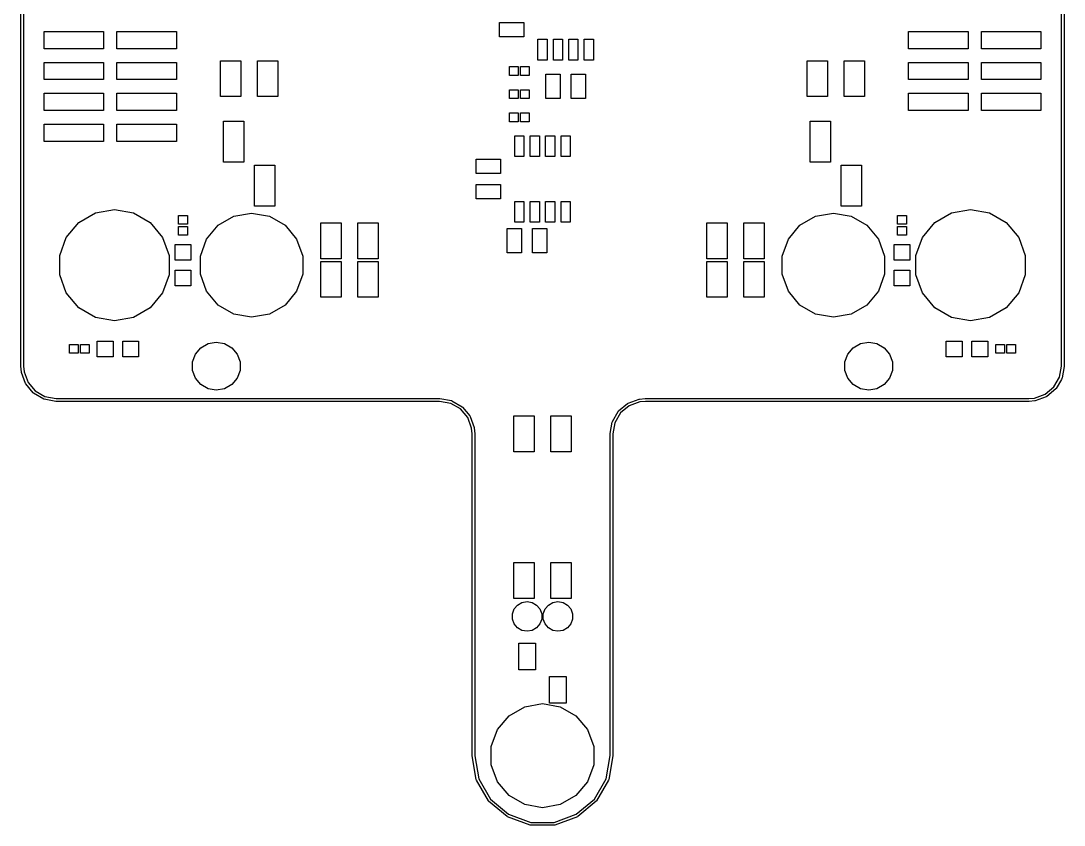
# Model space of a CAD drawing. Extents: x 51 to 137, y -158 to -25.
# Drawn here: x 50.7 to 136.5, y -157.7 to -91.5 of the extents above; entities that cross this region are included whole.
import ezdxf

# ---------------------------------------------------------------- set-up
doc = ezdxf.new("R2010")
doc.units = 0
doc.header["$MEASUREMENT"] = 0
doc.layers.add('BLACK', color=7, linetype='CONTINUOUS')

msp = doc.modelspace()

# ---------------------------------------------------------------- linework, layer by layer
at = {"layer": 'Black'}
for p, q in [((50.6857, -119.921), (50.6857, -28.1813)), ((50.9143, -28.1913), (50.9143, -119.916)), ((136.286, -119.911), (136.286, -28.1863)), ((136.515, -28.1813), (136.515, -119.921)), ((90.0589, -92.8313), (90.0589, -91.6439)), ((90.0589, -91.6439), (92.0591, -91.6439)), ((92.0591, -91.6439), (92.0591, -92.8313)), ((52.5939, -93.8092), (52.5939, -92.3932)), ((52.5939, -92.3932), (57.4897, -92.3932)), ((57.4897, -92.3932), (57.4897, -93.8092)), ((58.5883, -93.8092), (58.5883, -92.3932)), ((58.5883, -92.3932), (63.4841, -92.3932)), ((63.4841, -92.3932), (63.4841, -93.8092)), ((123.714, -93.8092), (123.714, -92.3932)), ((123.714, -92.3932), (128.61, -92.3932)), ((128.61, -92.3932), (128.61, -93.8092)), ((129.708, -93.8092), (129.708, -92.3932)), ((129.708, -92.3932), (134.604, -92.3932)), ((134.604, -92.3932), (134.604, -93.8092)), ((92.0591, -92.8313), (90.0589, -92.8313)), ((93.2231, -94.7395), (93.2231, -93.0377)), ((93.2231, -93.0377), (93.9749, -93.0377)), ((93.9749, -93.0377), (93.9749, -94.7395)), ((94.4931, -94.7395), (94.4931, -93.0377)), ((94.4931, -93.0377), (95.2449, -93.0377)), ((95.2449, -93.0377), (95.2449, -94.7395)), ((95.7631, -94.7395), (95.7631, -93.0377)), ((95.7631, -93.0377), (96.5149, -93.0377)), ((96.5149, -93.0377), (96.5149, -94.7395)), ((97.0331, -94.7395), (97.0331, -93.0377)), ((97.0331, -93.0377), (97.7849, -93.0377)), ((97.7849, -93.0377), (97.7849, -94.7395)), ((57.4897, -93.8092), (52.5939, -93.8092)), ((63.4841, -93.8092), (58.5883, -93.8092)), ((128.61, -93.8092), (123.714, -93.8092)), ((134.604, -93.8092), (129.708, -93.8092)), ((52.5939, -96.3492), (52.5939, -94.9332)), ((52.5939, -94.9332), (57.4897, -94.9332)), ((57.4897, -94.9332), (57.4897, -96.3492)), ((58.5883, -96.3492), (58.5883, -94.9332)), ((58.5883, -94.9332), (63.4841, -94.9332)), ((63.4841, -94.9332), (63.4841, -96.3492)), ((67.11, -97.7462), (67.11, -94.8062)), ((67.11, -94.8062), (68.78, -94.8062)), ((68.78, -94.8062), (68.78, -97.7462)), ((70.158, -97.7462), (70.158, -94.8062)), ((70.158, -94.8062), (71.828, -94.8062)), ((71.828, -94.8062), (71.828, -97.7462)), ((93.9749, -94.7395), (93.2231, -94.7395)), ((95.2449, -94.7395), (94.4931, -94.7395)), ((96.5149, -94.7395), (95.7631, -94.7395)), ((97.7849, -94.7395), (97.0331, -94.7395)), ((115.37, -97.7462), (115.37, -94.8062)), ((115.37, -94.8062), (117.04, -94.8062)), ((117.04, -94.8062), (117.04, -97.7462)), ((118.418, -97.7462), (118.418, -94.8062)), ((118.418, -94.8062), (120.088, -94.8062)), ((120.088, -94.8062), (120.088, -97.7462)), ((123.714, -96.3492), (123.714, -94.9332)), ((123.714, -94.9332), (128.61, -94.9332)), ((128.61, -94.9332), (128.61, -96.3492)), ((129.708, -96.3492), (129.708, -94.9332)), ((129.708, -94.9332), (134.604, -94.9332)), ((134.604, -94.9332), (134.604, -96.3492)), ((90.8837, -96.0019), (90.8837, -95.2805)), ((90.8837, -95.2805), (91.6051, -95.2805)), ((91.6051, -96.0019), (90.8837, -96.0019)), ((91.6051, -95.2805), (91.6051, -96.0019)), ((91.7829, -96.0019), (91.7829, -95.2805)), ((91.7829, -95.2805), (92.5043, -95.2805)), ((92.5043, -96.0019), (91.7829, -96.0019)), ((92.5043, -95.2805), (92.5043, -96.0019)), ((93.8689, -97.9113), (93.8689, -95.9111)), ((93.8689, -95.9111), (95.0563, -95.9111)), ((95.0563, -95.9111), (95.0563, -97.9113)), ((95.9517, -97.9113), (95.9517, -95.9111)), ((95.9517, -95.9111), (97.1391, -95.9111)), ((97.1391, -95.9111), (97.1391, -97.9113)), ((57.4897, -96.3492), (52.5939, -96.3492)), ((63.4841, -96.3492), (58.5883, -96.3492)), ((128.61, -96.3492), (123.714, -96.3492)), ((134.604, -96.3492), (129.708, -96.3492)), ((52.5939, -98.8892), (52.5939, -97.4732)), ((52.5939, -97.4732), (57.4897, -97.4732)), ((57.4897, -97.4732), (57.4897, -98.8892)), ((58.5883, -98.8892), (58.5883, -97.4732)), ((58.5883, -97.4732), (63.4841, -97.4732)), ((63.4841, -97.4732), (63.4841, -98.8892)), ((68.78, -97.7462), (67.11, -97.7462)), ((71.828, -97.7462), (70.158, -97.7462)), ((90.8837, -97.9069), (90.8837, -97.1855)), ((90.8837, -97.1855), (91.6051, -97.1855)), ((91.6051, -97.1855), (91.6051, -97.9069)), ((91.7829, -97.9069), (91.7829, -97.1855)), ((91.7829, -97.1855), (92.5043, -97.1855)), ((92.5043, -97.1855), (92.5043, -97.9069)), ((117.04, -97.7462), (115.37, -97.7462)), ((120.088, -97.7462), (118.418, -97.7462)), ((123.714, -98.8892), (123.714, -97.4732)), ((123.714, -97.4732), (128.61, -97.4732)), ((128.61, -97.4732), (128.61, -98.8892)), ((129.708, -98.8892), (129.708, -97.4732)), ((129.708, -97.4732), (134.604, -97.4732)), ((134.604, -97.4732), (134.604, -98.8892)), ((91.6051, -97.9069), (90.8837, -97.9069)), ((92.5043, -97.9069), (91.7829, -97.9069)), ((95.0563, -97.9113), (93.8689, -97.9113)), ((97.1391, -97.9113), (95.9517, -97.9113)), ((57.4897, -98.8892), (52.5939, -98.8892)), ((63.4841, -98.8892), (58.5883, -98.8892)), ((90.8837, -99.8119), (90.8837, -99.0905)), ((90.8837, -99.0905), (91.6051, -99.0905)), ((91.6051, -99.0905), (91.6051, -99.8119)), ((91.7829, -99.8119), (91.7829, -99.0905)), ((91.7829, -99.0905), (92.5043, -99.0905)), ((92.5043, -99.0905), (92.5043, -99.8119)), ((128.61, -98.8892), (123.714, -98.8892)), ((134.604, -98.8892), (129.708, -98.8892)), ((52.5939, -101.429), (52.5939, -100.013)), ((52.5939, -100.013), (57.4897, -100.013)), ((57.4897, -100.013), (57.4897, -101.429)), ((58.5883, -101.429), (58.5883, -100.013)), ((58.5883, -100.013), (63.4841, -100.013)), ((63.4841, -100.013), (63.4841, -101.429)), ((67.364, -103.143), (67.364, -99.7717)), ((67.364, -99.7717), (69.034, -99.7717)), ((69.034, -99.7717), (69.034, -103.143)), ((91.6051, -99.8119), (90.8837, -99.8119)), ((92.5043, -99.8119), (91.7829, -99.8119)), ((115.624, -103.143), (115.624, -99.7717)), ((115.624, -99.7717), (117.294, -99.7717)), ((117.294, -99.7717), (117.294, -103.143)), ((91.3181, -102.689), (91.3181, -100.988)), ((91.3181, -100.988), (92.0699, -100.988)), ((92.0699, -100.988), (92.0699, -102.689)), ((92.5881, -102.689), (92.5881, -100.988)), ((92.5881, -100.988), (93.3399, -100.988)), ((93.3399, -100.988), (93.3399, -102.689)), ((93.8581, -102.689), (93.8581, -100.988)), ((93.8581, -100.988), (94.6099, -100.988)), ((94.6099, -100.988), (94.6099, -102.689)), ((95.1281, -102.689), (95.1281, -100.988)), ((95.1281, -100.988), (95.8799, -100.988)), ((95.8799, -100.988), (95.8799, -102.689)), ((57.4897, -101.429), (52.5939, -101.429)), ((63.4841, -101.429), (58.5883, -101.429)), ((88.1539, -104.083), (88.1539, -102.896)), ((88.1539, -102.896), (90.1541, -102.896)), ((90.1541, -102.896), (90.1541, -104.083)), ((92.0699, -102.689), (91.3181, -102.689)), ((93.3399, -102.689), (92.5881, -102.689)), ((94.6099, -102.689), (93.8581, -102.689)), ((95.8799, -102.689), (95.1281, -102.689)), ((69.034, -103.143), (67.364, -103.143)), ((69.904, -106.75), (69.904, -103.378)), ((69.904, -103.378), (71.574, -103.378)), ((71.574, -103.378), (71.574, -106.75)), ((117.294, -103.143), (115.624, -103.143)), ((118.164, -106.75), (118.164, -103.378)), ((118.164, -103.378), (119.834, -103.378)), ((119.834, -103.378), (119.834, -106.75)), ((90.1541, -104.083), (88.1539, -104.083)), ((88.1539, -106.166), (88.1539, -104.979)), ((88.1539, -104.979), (90.1541, -104.979)), ((90.1541, -104.979), (90.1541, -106.166)), ((90.1541, -106.166), (88.1539, -106.166)), ((91.3181, -108.074), (91.3181, -106.373)), ((91.3181, -106.373), (92.0699, -106.373)), ((92.0699, -106.373), (92.0699, -108.074)), ((92.5881, -108.074), (92.5881, -106.373)), ((92.5881, -106.373), (93.3399, -106.373)), ((93.3399, -106.373), (93.3399, -108.074)), ((93.8581, -108.074), (93.8581, -106.373)), ((93.8581, -106.373), (94.6099, -106.373)), ((94.6099, -106.373), (94.6099, -108.074)), ((95.1281, -108.074), (95.1281, -106.373)), ((95.1281, -106.373), (95.8799, -106.373)), ((95.8799, -106.373), (95.8799, -108.074)), ((56.8202, -107.315), (58.3844, -107.039)), ((58.3844, -107.039), (59.9486, -107.315)), ((71.574, -106.75), (69.904, -106.75)), ((119.834, -106.75), (118.164, -106.75)), ((127.252, -107.315), (128.816, -107.039)), ((128.816, -107.039), (130.38, -107.315)), ((54.4236, -109.326), (55.4446, -108.109)), ((55.4446, -108.109), (56.8202, -107.315)), ((59.9486, -107.315), (61.3242, -108.109)), ((61.3242, -108.109), (62.3452, -109.326)), ((63.6651, -108.252), (63.6651, -107.531)), ((63.6651, -107.531), (64.3865, -107.531)), ((64.3865, -107.531), (64.3865, -108.252)), ((66.9158, -108.334), (68.2032, -107.591)), ((68.2032, -107.591), (69.6671, -107.333)), ((69.6671, -107.333), (71.131, -107.591)), ((71.131, -107.591), (72.4184, -108.334)), ((75.365, -111.081), (75.365, -108.141)), ((75.365, -108.141), (77.035, -108.141)), ((77.035, -108.141), (77.035, -111.081)), ((78.413, -111.081), (78.413, -108.141)), ((78.413, -108.141), (80.083, -108.141)), ((80.083, -108.141), (80.083, -111.081)), ((92.0699, -108.074), (91.3181, -108.074)), ((93.3399, -108.074), (92.5881, -108.074)), ((94.6099, -108.074), (93.8581, -108.074)), ((95.8799, -108.074), (95.1281, -108.074)), ((107.115, -111.081), (107.115, -108.141)), ((107.115, -108.141), (108.785, -108.141)), ((108.785, -108.141), (108.785, -111.081)), ((110.163, -111.081), (110.163, -108.141)), ((110.163, -108.141), (111.833, -108.141)), ((111.833, -108.141), (111.833, -111.081)), ((114.782, -108.334), (116.069, -107.591)), ((116.069, -107.591), (117.533, -107.333)), ((117.533, -107.333), (118.997, -107.591)), ((118.997, -107.591), (120.284, -108.334)), ((122.814, -108.252), (122.814, -107.531)), ((122.814, -107.531), (123.536, -107.531)), ((123.536, -107.531), (123.536, -108.252)), ((124.855, -109.326), (125.876, -108.109)), ((125.876, -108.109), (127.252, -107.315)), ((130.38, -107.315), (131.756, -108.109)), ((131.756, -108.109), (132.777, -109.326)), ((64.3865, -108.252), (63.6651, -108.252)), ((63.6651, -109.151), (63.6651, -108.43)), ((63.6651, -108.43), (64.3865, -108.43)), ((64.3865, -108.43), (64.3865, -109.151)), ((65.9603, -109.473), (66.9158, -108.334)), ((72.4184, -108.334), (73.3739, -109.473)), ((90.6939, -110.611), (90.6939, -108.611)), ((90.6939, -108.611), (91.8813, -108.611)), ((91.8813, -108.611), (91.8813, -110.611)), ((92.7767, -110.611), (92.7767, -108.611)), ((92.7767, -108.611), (93.9641, -108.611)), ((93.9641, -108.611), (93.9641, -110.611)), ((113.826, -109.473), (114.782, -108.334)), ((120.284, -108.334), (121.24, -109.473)), ((123.536, -108.252), (122.814, -108.252)), ((122.814, -109.151), (122.814, -108.43)), ((122.814, -108.43), (123.536, -108.43)), ((123.536, -108.43), (123.536, -109.151)), ((53.8804, -110.819), (54.4236, -109.326)), ((62.3452, -109.326), (62.8884, -110.819)), ((64.3865, -109.151), (63.6651, -109.151)), ((65.4518, -110.87), (65.9603, -109.473)), ((73.3739, -109.473), (73.8824, -110.87)), ((113.318, -110.87), (113.826, -109.473)), ((121.24, -109.473), (121.748, -110.87)), ((123.536, -109.151), (122.814, -109.151)), ((124.312, -110.819), (124.855, -109.326)), ((132.777, -109.326), (133.32, -110.819)), ((63.3781, -111.207), (63.3781, -109.911)), ((63.3781, -109.911), (64.6735, -109.911)), ((64.6735, -109.911), (64.6735, -111.207)), ((91.8813, -110.611), (90.6939, -110.611)), ((93.9641, -110.611), (92.7767, -110.611)), ((122.527, -111.207), (122.527, -109.911)), ((122.527, -109.911), (123.823, -109.911)), ((123.823, -109.911), (123.823, -111.207)), ((53.8804, -112.407), (53.8804, -110.819)), ((62.8884, -110.819), (62.8884, -112.407)), ((64.6735, -111.207), (63.3781, -111.207)), ((65.4518, -112.356), (65.4518, -110.87)), ((73.8824, -110.87), (73.8824, -112.356)), ((77.035, -111.081), (75.365, -111.081)), ((75.365, -114.256), (75.365, -111.316)), ((75.365, -111.316), (77.035, -111.316)), ((77.035, -111.316), (77.035, -114.256)), ((80.083, -111.081), (78.413, -111.081)), ((78.413, -114.256), (78.413, -111.316)), ((78.413, -111.316), (80.083, -111.316)), ((80.083, -111.316), (80.083, -114.256)), ((108.785, -111.081), (107.115, -111.081)), ((107.115, -114.256), (107.115, -111.316)), ((107.115, -111.316), (108.785, -111.316)), ((108.785, -111.316), (108.785, -114.256)), ((111.833, -111.081), (110.163, -111.081)), ((110.163, -114.256), (110.163, -111.316)), ((110.163, -111.316), (111.833, -111.316)), ((111.833, -111.316), (111.833, -114.256)), ((113.318, -112.356), (113.318, -110.87)), ((121.748, -110.87), (121.748, -112.356)), ((123.823, -111.207), (122.527, -111.207)), ((124.312, -112.407), (124.312, -110.819)), ((133.32, -110.819), (133.32, -112.407)), ((54.4236, -113.9), (53.8804, -112.407)), ((62.8884, -112.407), (62.3452, -113.9)), ((63.3781, -113.315), (63.3781, -112.019)), ((63.3781, -112.019), (64.6735, -112.019)), ((64.6735, -112.019), (64.6735, -113.315)), ((65.9603, -113.753), (65.4518, -112.356)), ((73.8824, -112.356), (73.3739, -113.753)), ((113.826, -113.753), (113.318, -112.356)), ((121.748, -112.356), (121.24, -113.753)), ((122.527, -113.315), (122.527, -112.019)), ((122.527, -112.019), (123.823, -112.019)), ((123.823, -112.019), (123.823, -113.315)), ((124.855, -113.9), (124.312, -112.407)), ((133.32, -112.407), (132.777, -113.9)), ((55.4446, -115.117), (54.4236, -113.9)), ((62.3452, -113.9), (61.3242, -115.117)), ((64.6735, -113.315), (63.3781, -113.315)), ((66.9158, -114.892), (65.9603, -113.753)), ((73.3739, -113.753), (72.4184, -114.892)), ((114.782, -114.892), (113.826, -113.753)), ((121.24, -113.753), (120.284, -114.892)), ((123.823, -113.315), (122.527, -113.315)), ((125.876, -115.117), (124.855, -113.9)), ((132.777, -113.9), (131.756, -115.117)), ((68.2032, -115.635), (66.9158, -114.892)), ((72.4184, -114.892), (71.131, -115.635)), ((77.035, -114.256), (75.365, -114.256)), ((80.083, -114.256), (78.413, -114.256)), ((108.785, -114.256), (107.115, -114.256)), ((111.833, -114.256), (110.163, -114.256)), ((116.069, -115.635), (114.782, -114.892)), ((120.284, -114.892), (118.997, -115.635)), ((56.8202, -115.911), (55.4446, -115.117)), ((61.3242, -115.117), (59.9486, -115.911)), ((69.6671, -115.893), (68.2032, -115.635)), ((71.131, -115.635), (69.6671, -115.893)), ((117.533, -115.893), (116.069, -115.635)), ((118.997, -115.635), (117.533, -115.893)), ((127.252, -115.911), (125.876, -115.117)), ((131.756, -115.117), (130.38, -115.911)), ((58.3844, -116.187), (56.8202, -115.911)), ((59.9486, -115.911), (58.3844, -116.187)), ((128.816, -116.187), (127.252, -115.911)), ((130.38, -115.911), (128.816, -116.187)), ((54.6887, -118.862), (54.6887, -118.14)), ((54.6887, -118.14), (55.4101, -118.14)), ((55.4101, -118.14), (55.4101, -118.862)), ((55.5879, -118.862), (55.5879, -118.14)), ((55.5879, -118.14), (56.3093, -118.14)), ((56.3093, -118.14), (56.3093, -118.862)), ((56.9722, -119.149), (56.9722, -117.853)), ((56.9722, -117.853), (58.2676, -117.853)), ((58.2676, -117.853), (58.2676, -119.149)), ((59.0804, -119.149), (59.0804, -117.853)), ((59.0804, -117.853), (60.3758, -117.853)), ((60.3758, -117.853), (60.3758, -119.149)), ((65.0444, -118.928), (65.4876, -118.4)), ((65.4876, -118.4), (66.0848, -118.055)), ((66.0848, -118.055), (66.7639, -117.935)), ((66.7639, -117.935), (67.443, -118.055)), ((67.443, -118.055), (68.0402, -118.4)), ((68.0402, -118.4), (68.4834, -118.928)), ((118.714, -118.928), (119.158, -118.4)), ((119.158, -118.4), (119.755, -118.055)), ((119.755, -118.055), (120.434, -117.935)), ((120.434, -117.935), (121.113, -118.055)), ((121.113, -118.055), (121.71, -118.4)), ((121.71, -118.4), (122.154, -118.928)), ((126.822, -119.149), (126.822, -117.853)), ((126.822, -117.853), (128.118, -117.853)), ((128.118, -117.853), (128.118, -119.149)), ((128.93, -119.149), (128.93, -117.853)), ((128.93, -117.853), (130.226, -117.853)), ((130.226, -117.853), (130.226, -119.149)), ((130.889, -118.862), (130.889, -118.14)), ((130.889, -118.14), (131.61, -118.14)), ((131.61, -118.14), (131.61, -118.862)), ((131.788, -118.862), (131.788, -118.14)), ((131.788, -118.14), (132.509, -118.14)), ((132.509, -118.14), (132.509, -118.862)), ((55.4101, -118.862), (54.6887, -118.862)), ((56.3093, -118.862), (55.5879, -118.862)), ((58.2676, -119.149), (56.9722, -119.149)), ((60.3758, -119.149), (59.0804, -119.149)), ((64.8085, -119.576), (65.0444, -118.928)), ((68.4834, -118.928), (68.7193, -119.576)), ((118.479, -119.576), (118.714, -118.928)), ((122.154, -118.928), (122.389, -119.576)), ((128.118, -119.149), (126.822, -119.149)), ((130.226, -119.149), (128.93, -119.149)), ((131.61, -118.862), (130.889, -118.862)), ((132.509, -118.862), (131.788, -118.862)), ((50.6866, -119.926), (50.6857, -119.921)), ((50.6861, -119.931), (50.6866, -119.926)), ((50.7284, -120.414), (50.6861, -119.931)), ((50.9143, -119.916), (50.9548, -120.379)), ((64.8085, -120.266), (64.8085, -119.576)), ((68.7193, -119.576), (68.7193, -120.266)), ((118.479, -120.266), (118.479, -119.576)), ((122.389, -119.576), (122.389, -120.266)), ((136.124, -120.833), (136.286, -119.911)), ((136.513, -119.941), (136.345, -120.892)), ((136.515, -119.921), (136.513, -119.931)), ((136.513, -119.931), (136.513, -119.941)), ((50.7323, -120.428), (50.7284, -120.414)), ((50.7348, -120.443), (50.7323, -120.428)), ((51.0652, -121.351), (50.7348, -120.443)), ((50.9548, -120.379), (51.2731, -121.254)), ((65.0444, -120.914), (64.8085, -120.266)), ((65.4876, -121.442), (65.0444, -120.914)), ((68.4834, -120.914), (68.0402, -121.442)), ((68.7193, -120.266), (68.4834, -120.914)), ((118.714, -120.914), (118.479, -120.266)), ((119.158, -121.442), (118.714, -120.914)), ((122.154, -120.914), (121.71, -121.442)), ((122.389, -120.266), (122.154, -120.914)), ((135.661, -121.634), (136.124, -120.833)), ((136.286, -121.008), (135.849, -121.766)), ((136.332, -120.929), (136.286, -121.008)), ((136.345, -120.892), (136.332, -120.929)), ((51.0851, -121.385), (51.0652, -121.351)), ((51.706, -122.125), (51.0851, -121.385)), ((51.2731, -121.254), (51.8681, -121.963)), ((66.0848, -121.787), (65.4876, -121.442)), ((66.7639, -121.907), (66.0848, -121.787)), ((67.443, -121.787), (66.7639, -121.907)), ((68.0402, -121.442), (67.443, -121.787)), ((119.755, -121.787), (119.158, -121.442)), ((120.434, -121.907), (119.755, -121.787)), ((121.113, -121.787), (120.434, -121.907)), ((121.71, -121.442), (121.113, -121.787)), ((134.952, -122.229), (135.661, -121.634)), ((135.823, -121.796), (135.083, -122.417)), ((135.849, -121.766), (135.823, -121.796)), ((51.7364, -122.151), (51.706, -122.125)), ((52.5729, -122.634), (51.7364, -122.151)), ((51.8681, -121.963), (52.6697, -122.426)), ((52.6102, -122.647), (52.5729, -122.634)), ((53.5615, -122.815), (52.6102, -122.647)), ((52.6697, -122.426), (53.5913, -122.588)), ((53.5913, -122.588), (85.1357, -122.588)), ((85.1357, -122.588), (85.1456, -122.59)), ((85.1456, -122.59), (85.1556, -122.59)), ((85.1556, -122.59), (86.1068, -122.757)), ((100.635, -122.968), (101.543, -122.637)), ((101.543, -122.637), (101.557, -122.635)), ((101.557, -122.635), (101.572, -122.631)), ((101.572, -122.631), (102.055, -122.588)), ((102.055, -122.588), (102.06, -122.589)), ((102.06, -122.589), (102.065, -122.588)), ((102.065, -122.588), (133.614, -122.588)), ((133.614, -122.588), (134.077, -122.548)), ((134.077, -122.548), (134.952, -122.229)), ((135.049, -122.437), (134.141, -122.767)), ((135.083, -122.417), (135.049, -122.437)), ((53.5715, -122.815), (53.5615, -122.815)), ((53.5813, -122.817), (53.5715, -122.815)), ((85.1257, -122.817), (53.5813, -122.817)), ((86.0473, -122.979), (85.1257, -122.817)), ((86.8489, -123.442), (86.0473, -122.979)), ((86.1068, -122.757), (86.1068, -122.757)), ((86.1068, -122.757), (86.1441, -122.771)), ((86.1441, -122.771), (86.9807, -123.254)), ((87.4439, -124.151), (86.8489, -123.442)), ((86.9807, -123.254), (87.0111, -123.28)), ((87.0111, -123.28), (87.632, -124.019)), ((99.8607, -123.608), (100.601, -122.987)), ((100.732, -123.175), (100.023, -123.77)), ((100.601, -122.987), (100.635, -122.968)), ((101.607, -122.857), (100.732, -123.175)), ((102.07, -122.817), (101.607, -122.857)), ((133.619, -122.817), (102.07, -122.817)), ((133.624, -122.816), (133.619, -122.817)), ((133.629, -122.816), (133.624, -122.816)), ((134.112, -122.774), (133.629, -122.816)), ((134.127, -122.77), (134.112, -122.774)), ((134.141, -122.767), (134.127, -122.77)), ((87.7622, -125.026), (87.4439, -124.151)), ((87.632, -124.019), (87.6518, -124.054)), ((87.6518, -124.054), (87.9822, -124.962)), ((91.24, -126.956), (91.24, -124.016)), ((91.24, -124.016), (92.91, -124.016)), ((92.91, -124.016), (92.91, -126.956)), ((94.288, -126.956), (94.288, -124.016)), ((94.288, -124.016), (95.958, -124.016)), ((95.958, -124.016), (95.958, -126.956)), ((99.3523, -124.475), (99.8352, -123.639)), ((100.023, -123.77), (99.5603, -124.572)), ((99.8352, -123.639), (99.8607, -123.608)), ((87.8027, -125.489), (87.7622, -125.026)), ((87.9822, -124.962), (87.9848, -124.976)), ((87.9848, -124.976), (87.9886, -124.991)), ((87.9886, -124.991), (88.0309, -125.474)), ((99.171, -125.464), (99.3387, -124.513)), ((99.3387, -124.513), (99.3523, -124.475)), ((99.3387, -124.513), (99.3387, -124.513)), ((99.5603, -124.572), (99.3978, -125.494)), ((87.8027, -151.936), (87.8027, -125.489)), ((88.0309, -125.474), (88.0304, -125.479)), ((88.0304, -125.479), (88.0313, -125.484)), ((88.0313, -125.484), (88.0313, -151.958)), ((99.1692, -125.484), (99.171, -125.474)), ((99.1692, -151.948), (99.1692, -125.484)), ((99.171, -125.474), (99.171, -125.464)), ((99.3978, -125.494), (99.3978, -151.958)), ((92.91, -126.956), (91.24, -126.956)), ((95.958, -126.956), (94.288, -126.956)), ((91.24, -139.021), (91.24, -136.081)), ((91.24, -136.081), (92.91, -136.081)), ((92.91, -136.081), (92.91, -139.021)), ((94.288, -139.021), (94.288, -136.081)), ((94.288, -136.081), (95.958, -136.081)), ((95.958, -136.081), (95.958, -139.021)), ((92.91, -139.021), (91.24, -139.021)), ((95.958, -139.021), (94.288, -139.021)), ((91.1237, -140.29), (91.2691, -139.891)), ((91.2691, -139.891), (91.5423, -139.565)), ((91.5423, -139.565), (91.9104, -139.353)), ((91.9104, -139.353), (92.329, -139.279)), ((92.329, -139.279), (92.7476, -139.353)), ((92.7476, -139.353), (93.1157, -139.565)), ((93.1157, -139.565), (93.3889, -139.891)), ((93.3889, -139.891), (93.5343, -140.29)), ((93.6637, -140.29), (93.8091, -139.891)), ((93.8091, -139.891), (94.0823, -139.565)), ((94.0823, -139.565), (94.4504, -139.353)), ((94.4504, -139.353), (94.869, -139.279)), ((94.869, -139.279), (95.2876, -139.353)), ((95.2876, -139.353), (95.6557, -139.565)), ((95.6557, -139.565), (95.9289, -139.891)), ((95.9289, -139.891), (96.0743, -140.29)), ((91.1237, -140.716), (91.1237, -140.29)), ((91.2691, -141.115), (91.1237, -140.716)), ((93.5343, -140.716), (93.3889, -141.115)), ((93.5343, -140.29), (93.5343, -140.716)), ((93.6637, -140.716), (93.6637, -140.29)), ((93.8091, -141.115), (93.6637, -140.716)), ((96.0743, -140.716), (95.9289, -141.115)), ((96.0743, -140.29), (96.0743, -140.716)), ((91.5423, -141.441), (91.2691, -141.115)), ((91.9104, -141.653), (91.5423, -141.441)), ((93.1157, -141.441), (92.7476, -141.653)), ((93.3889, -141.115), (93.1157, -141.441)), ((94.0823, -141.441), (93.8091, -141.115)), ((94.4504, -141.653), (94.0823, -141.441)), ((95.6557, -141.441), (95.2876, -141.653)), ((95.9289, -141.115), (95.6557, -141.441)), ((92.329, -141.727), (91.9104, -141.653)), ((92.7476, -141.653), (92.329, -141.727)), ((94.869, -141.727), (94.4504, -141.653)), ((95.2876, -141.653), (94.869, -141.727)), ((91.6432, -144.902), (91.6432, -142.707)), ((91.6432, -142.707), (93.0148, -142.707)), ((93.0148, -142.707), (93.0148, -144.902)), ((93.0148, -144.902), (91.6432, -144.902)), ((94.1832, -147.635), (94.1832, -145.44)), ((94.1832, -145.44), (95.5548, -145.44)), ((95.5548, -145.44), (95.5548, -147.635)), ((90.8477, -148.679), (92.1351, -147.936)), ((92.1351, -147.936), (93.599, -147.678)), ((93.599, -147.678), (95.0629, -147.936)), ((95.5548, -147.635), (94.1832, -147.635)), ((95.0629, -147.936), (96.3503, -148.679)), ((89.8922, -149.818), (90.8477, -148.679)), ((96.3503, -148.679), (97.3058, -149.818)), ((89.3837, -151.215), (89.8922, -149.818)), ((97.3058, -149.818), (97.8143, -151.215)), ((89.3837, -152.701), (89.3837, -151.215)), ((97.8143, -151.215), (97.8143, -152.701)), ((87.8019, -151.938), (87.8027, -151.936)), ((87.8019, -151.978), (87.8019, -151.938)), ((88.1447, -153.922), (87.8019, -151.978)), ((88.0313, -151.958), (88.0309, -151.96)), ((88.0309, -151.96), (88.3664, -153.863)), ((89.8922, -154.098), (89.3837, -152.701)), ((97.8143, -152.701), (97.3058, -154.098)), ((98.8316, -153.863), (99.1692, -151.948)), ((99.3961, -151.978), (99.0533, -153.922)), ((99.3978, -151.958), (99.3961, -151.968)), ((99.3961, -151.968), (99.3961, -151.978)), ((88.1583, -153.959), (88.1447, -153.922)), ((88.1447, -153.922), (88.1447, -153.922)), ((89.1454, -155.669), (88.1583, -153.959)), ((88.3664, -153.863), (89.3333, -155.537)), ((90.8477, -155.237), (89.8922, -154.098)), ((97.3058, -154.098), (96.3503, -155.237)), ((97.8647, -155.537), (98.8316, -153.863)), ((99.0397, -153.959), (98.0526, -155.669)), ((99.0533, -153.922), (99.0397, -153.959)), ((92.1351, -155.98), (90.8477, -155.237)), ((96.3503, -155.237), (95.0629, -155.98)), ((89.1709, -155.7), (89.1454, -155.669)), ((90.6833, -156.969), (89.1709, -155.7)), ((89.3333, -155.537), (90.8148, -156.78)), ((93.599, -156.238), (92.1351, -155.98)), ((95.0629, -155.98), (93.599, -156.238)), ((96.3832, -156.78), (97.8647, -155.537)), ((98.0271, -155.7), (96.5147, -156.969)), ((98.0526, -155.669), (98.0271, -155.7)), ((98.0271, -155.7), (98.0271, -155.7)), ((98.0271, -155.7), (98.0271, -155.7)), ((90.7176, -156.988), (90.6833, -156.969)), ((92.5728, -157.664), (90.7176, -156.988)), ((90.8148, -156.78), (92.632, -157.442)), ((94.566, -157.442), (96.3832, -156.78)), ((96.4804, -156.988), (94.6252, -157.664)), ((96.5147, -156.969), (96.4804, -156.988)), ((96.4804, -156.988), (96.4804, -156.988)), ((96.5147, -156.969), (96.5147, -156.969)), ((92.6119, -157.67), (92.5728, -157.664)), ((94.5861, -157.67), (92.6119, -157.67)), ((92.632, -157.442), (94.566, -157.442)), ((94.6252, -157.664), (94.5861, -157.67))]:
    msp.add_line(p, q, dxfattribs=at)

doc.saveas('drawing.dxf')
